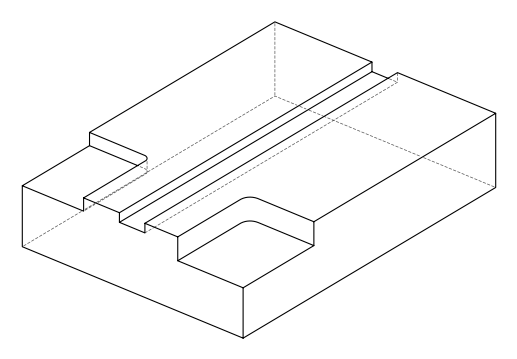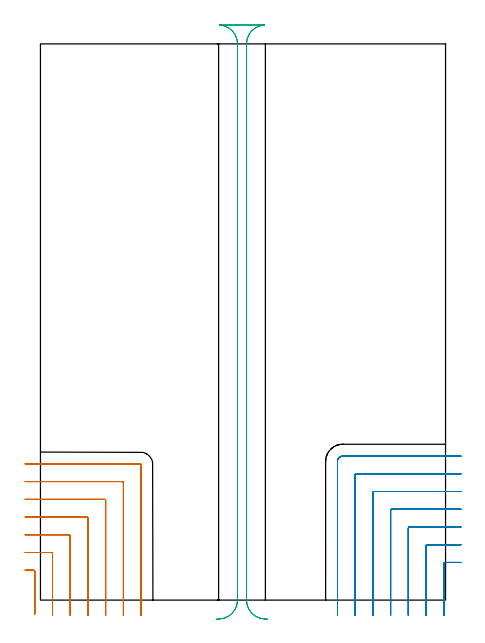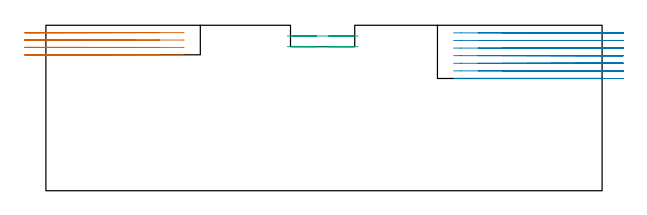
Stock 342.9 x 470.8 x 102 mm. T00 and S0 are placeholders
(PLAN: 3 operations, 1 tool changes, 28.7 min)
(1 MILL_CORNER_NOTCH_RECTANGULAR | CORNER_NOTCH_RECTANGULAR | UGT0201_094 | Follow Part, ap 5, ae 75% | 8.34 min | 216636 mm3)
(2 MILL_CORNER_NOTCH_RECTANGULAR_1 | CORNER_NOTCH_RECTANGULAR_1 | UGT0201_094 | Follow Part, ap 5, ae 75% | 15.98 min | 437651 mm3)
(3 MILL_RECTANGULAR_SLOT | SLOT_RECTANGULAR | UGT0201_004 | Follow Part, ap 8, ae 75% | 4.36 min | 246128 mm3)
(TOOL UGT0201_094 | End mill 20 mm | D20 FL38 Z4)
(TOOL UGT0201_004 | End Mill 32 mm | D32 FL53 Z6)
(OP 1 MILL_CORNER_NOTCH_RECTANGULAR)
G17 G21 G94 G90
T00 M6
G54
G17 G0 G90 X-4.8 Y-11.773 S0 M3
G43 Z112. H0
Z97.45
G94 G1 Y-8.773 F250.
Y24.307 F500.
G3 X-5.793 Y25.3 R1.
G1 X-10.
X-13. F250.
G0 Z112.
X10.2 Y-13.
Z97.45
G1 Y-10.
Y39.307 F500.
G3 X9.207 Y40.3 R1.
G1 X-10.
X-13. F250.
G0 Z112.
X25.2 Y-13.
Z97.45
G1 Y-10.
Y54.306 F500.
G3 X24.206 Y55.3 R1.
G1 X-10.
X-13. F250.
G0 Z112.
X40.2 Y-13.
Z97.45
G1 Y-10.
Y69.306 F500.
G3 X39.206 Y70.3 R1.
G1 X-10.
X-13. F250.
G0 Z112.
X55.2 Y-13.
Z97.45
G1 Y-10.
Y84.305 F500.
G3 X54.205 Y85.3 R1.
G1 X-10.
X-13. F250.
G0 Z112.
X70.2 Y-13.
Z97.45
G1 Y-10.
Y99.305 F500.
G3 X69.205 Y100.3 R1.
G1 X-10.
X-13. F250.
G0 Z112.
X85.2 Y-13.
Z97.45
G1 Y-10.
Y114.305 F500.
G3 X84.205 Y115.3 R1.
G1 X-10.
X-13. F250.
G0 Z112.
X-4.8 Y-11.773
Z92.9
G1 Y-8.773
Y24.307 F500.
G3 X-5.793 Y25.3 R1.
G1 X-10.
X-13. F250.
G0 Z112.
X10.2 Y-13.
Z92.9
G1 Y-10.
Y39.307 F500.
G3 X9.207 Y40.3 R1.
G1 X-10.
X-13. F250.
G0 Z112.
X25.2 Y-13.
Z92.9
G1 Y-10.
Y54.306 F500.
G3 X24.206 Y55.3 R1.
G1 X-10.
X-13. F250.
G0 Z112.
X40.2 Y-13.
Z92.9
G1 Y-10.
Y69.306 F500.
G3 X39.206 Y70.3 R1.
G1 X-10.
X-13. F250.
G0 Z112.
X55.2 Y-13.
Z92.9
G1 Y-10.
Y84.305 F500.
G3 X54.205 Y85.3 R1.
G1 X-10.
X-13. F250.
G0 Z112.
X70.2 Y-13.
Z92.9
G1 Y-10.
Y99.305 F500.
G3 X69.205 Y100.3 R1.
G1 X-10.
X-13. F250.
G0 Z112.
X85.2 Y-13.
Z92.9
G1 Y-10.
Y114.305 F500.
G3 X84.205 Y115.3 R1.
G1 X-10.
X-13. F250.
G0 Z112.
X-4.8 Y-11.773
Z88.35
G1 Y-8.773
Y24.307 F500.
G3 X-5.793 Y25.3 R1.
G1 X-10.
X-13. F250.
G0 Z112.
X10.2 Y-13.
Z88.35
G1 Y-10.
Y39.307 F500.
G3 X9.207 Y40.3 R1.
G1 X-10.
X-13. F250.
G0 Z112.
X25.2 Y-13.
Z88.35
G1 Y-10.
Y54.306 F500.
G3 X24.206 Y55.3 R1.
G1 X-10.
X-13. F250.
G0 Z112.
X40.2 Y-13.
Z88.35
G1 Y-10.
Y69.306 F500.
G3 X39.206 Y70.3 R1.
G1 X-10.
X-13. F250.
G0 Z112.
X55.2 Y-13.
Z88.35
G1 Y-10.
Y84.305 F500.
G3 X54.205 Y85.3 R1.
G1 X-10.
X-13. F250.
G0 Z112.
X70.2 Y-13.
Z88.35
G1 Y-10.
Y99.305 F500.
G3 X69.205 Y100.3 R1.
G1 X-10.
X-13. F250.
G0 Z112.
X85.2 Y-13.
Z88.35
G1 Y-10.
Y114.305 F500.
G3 X84.205 Y115.3 R1.
G1 X-10.
X-13. F250.
G0 Z112.
X-4.8 Y-11.773
Z83.8
G1 Y-8.773
Y24.307 F500.
G3 X-5.793 Y25.3 R1.
G1 X-10.
X-13. F250.
G0 Z112.
X10.2 Y-13.
Z83.8
G1 Y-10.
Y39.307 F500.
G3 X9.207 Y40.3 R1.
G1 X-10.
X-13. F250.
G0 Z112.
X25.2 Y-13.
Z83.8
G1 Y-10.
Y54.306 F500.
G3 X24.206 Y55.3 R1.
G1 X-10.
X-13. F250.
G0 Z112.
X40.2 Y-13.
Z83.8
G1 Y-10.
Y69.306 F500.
G3 X39.206 Y70.3 R1.
G1 X-10.
X-13. F250.
G0 Z112.
X55.2 Y-13.
Z83.8
G1 Y-10.
Y84.305 F500.
G3 X54.205 Y85.3 R1.
G1 X-10.
X-13. F250.
G0 Z112.
X70.2 Y-13.
Z83.8
G1 Y-10.
Y99.305 F500.
G3 X69.205 Y100.3 R1.
G1 X-10.
X-13. F250.
G0 Z112.
X85.2 Y-13.
Z83.8
G1 Y-10.
Y114.305 F500.
G3 X84.205 Y115.3 R1.
G1 X-10.
X-13. F250.
G0 Z112.
M5
M2
(OP 2 MILL_CORNER_NOTCH_RECTANGULAR_1)
G17 G21 G94 G90
T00 M6
G54
G17 G0 G90 X355.9 Y31.9 S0 M3
G43 Z112. H0
Z97.314
G94 G1 X352.9 F250.
X342.393 F500.
G3 X341.4 Y30.907 R1.
G1 Y-10.
Y-13. F250.
G0 Z112.
X355.9 Y46.9
Z97.314
G1 X352.9
X327.393 F500.
G3 X326.4 Y45.907 R1.
G1 Y-10.
Y-13. F250.
G0 Z112.
X355.9 Y61.9
Z97.314
G1 X352.9
X312.394 F500.
G3 X311.4 Y60.906 R1.
G1 Y-10.
Y-13. F250.
G0 Z112.
X355.9 Y76.9
Z97.314
G1 X352.9
X297.394 F500.
G3 X296.4 Y75.906 R1.
G1 Y-10.
Y-13. F250.
G0 Z112.
X355.9 Y91.9
Z97.314
G1 X352.9
X282.394 F500.
G3 X281.4 Y90.905 R1.
G1 Y-10.
Y-13. F250.
G0 Z112.
X355.9 Y106.9
Z97.314
G1 X352.9
X267.395 F500.
G3 X266.4 Y105.905 R1.
G1 Y-10.
Y-13. F250.
G0 Z112.
X355.9 Y121.9
Z97.314
G1 X352.9
X255.9 F500.
G3 X251.4 Y117.4 R4.5
G1 Y-10.
Y-13. F250.
G0 Z112.
X355.9 Y31.9
Z92.629
G1 X352.9
X342.393 F500.
G3 X341.4 Y30.907 R1.
G1 Y-10.
Y-13. F250.
G0 Z112.
X355.9 Y46.9
Z92.629
G1 X352.9
X327.393 F500.
G3 X326.4 Y45.907 R1.
G1 Y-10.
Y-13. F250.
G0 Z112.
X355.9 Y61.9
Z92.629
G1 X352.9
X312.394 F500.
G3 X311.4 Y60.906 R1.
G1 Y-10.
Y-13. F250.
G0 Z112.
X355.9 Y76.9
Z92.629
G1 X352.9
X297.394 F500.
G3 X296.4 Y75.906 R1.
G1 Y-10.
Y-13. F250.
G0 Z112.
X355.9 Y91.9
Z92.629
G1 X352.9
X282.394 F500.
G3 X281.4 Y90.905 R1.
G1 Y-10.
Y-13. F250.
G0 Z112.
X355.9 Y106.9
Z92.629
G1 X352.9
X267.395 F500.
G3 X266.4 Y105.905 R1.
G1 Y-10.
Y-13. F250.
G0 Z112.
X355.9 Y121.9
Z92.629
G1 X352.9
X255.9 F500.
G3 X251.4 Y117.4 R4.5
G1 Y-10.
Y-13. F250.
G0 Z112.
X355.9 Y31.9
Z87.943
G1 X352.9
X342.393 F500.
G3 X341.4 Y30.907 R1.
G1 Y-10.
Y-13. F250.
G0 Z112.
X355.9 Y46.9
Z87.943
G1 X352.9
X327.393 F500.
G3 X326.4 Y45.907 R1.
G1 Y-10.
Y-13. F250.
G0 Z112.
X355.9 Y61.9
Z87.943
G1 X352.9
X312.394 F500.
G3 X311.4 Y60.906 R1.
G1 Y-10.
Y-13. F250.
G0 Z112.
X355.9 Y76.9
Z87.943
G1 X352.9
X297.394 F500.
G3 X296.4 Y75.906 R1.
G1 Y-10.
Y-13. F250.
G0 Z112.
X355.9 Y91.9
Z87.943
G1 X352.9
X282.394 F500.
G3 X281.4 Y90.905 R1.
G1 Y-10.
Y-13. F250.
G0 Z112.
X355.9 Y106.9
Z87.943
G1 X352.9
X267.395 F500.
G3 X266.4 Y105.905 R1.
G1 Y-10.
Y-13. F250.
G0 Z112.
X355.9 Y121.9
Z87.943
G1 X352.9
X255.9 F500.
G3 X251.4 Y117.4 R4.5
G1 Y-10.
Y-13. F250.
G0 Z112.
X355.9 Y31.9
Z83.257
G1 X352.9
X342.393 F500.
G3 X341.4 Y30.907 R1.
G1 Y-10.
Y-13. F250.
G0 Z112.
X355.9 Y46.9
Z83.257
G1 X352.9
X327.393 F500.
G3 X326.4 Y45.907 R1.
G1 Y-10.
Y-13. F250.
G0 Z112.
X355.9 Y61.9
Z83.257
G1 X352.9
X312.394 F500.
G3 X311.4 Y60.906 R1.
G1 Y-10.
Y-13. F250.
G0 Z112.
X355.9 Y76.9
Z83.257
G1 X352.9
X297.394 F500.
G3 X296.4 Y75.906 R1.
G1 Y-10.
Y-13. F250.
G0 Z112.
X355.9 Y91.9
Z83.257
G1 X352.9
X282.395 F500.
G3 X281.4 Y90.905 R1.
G1 Y-10.
Y-13. F250.
G0 Z112.
X355.9 Y106.9
Z83.257
G1 X352.9
X267.395 F500.
G3 X266.4 Y105.905 R1.
G1 Y-10.
Y-13. F250.
G0 Z112.
X355.9 Y121.9
Z83.257
G1 X352.9
X255.9 F500.
G3 X251.4 Y117.4 R4.5
G1 Y-10.
Y-13. F250.
G0 Z112.
X355.9 Y31.9
Z78.571
G1 X352.9
X342.393 F500.
G3 X341.4 Y30.907 R1.
G1 Y-10.
Y-13. F250.
G0 Z112.
X355.9 Y46.9
Z78.571
G1 X352.9
X327.393 F500.
G3 X326.4 Y45.907 R1.
G1 Y-10.
Y-13. F250.
G0 Z112.
X355.9 Y61.9
Z78.571
G1 X352.9
X312.394 F500.
G3 X311.4 Y60.906 R1.
G1 Y-10.
Y-13. F250.
G0 Z112.
X355.9 Y76.9
Z78.571
G1 X352.9
X297.394 F500.
G3 X296.4 Y75.906 R1.
G1 Y-10.
Y-13. F250.
G0 Z112.
X355.9 Y91.9
Z78.571
G1 X352.9
X282.395 F500.
G3 X281.4 Y90.905 R1.
G1 Y-10.
Y-13. F250.
G0 Z112.
X355.9 Y106.9
Z78.571
G1 X352.9
X267.395 F500.
G3 X266.4 Y105.905 R1.
G1 Y-10.
Y-13. F250.
G0 Z112.
X355.9 Y121.9
Z78.571
G1 X352.9
X255.9 F500.
G3 X251.4 Y117.4 R4.5
G1 Y-10.
Y-13. F250.
G0 Z112.
X355.9 Y31.9
Z73.886
G1 X352.9
X342.393 F500.
G3 X341.4 Y30.907 R1.
G1 Y-10.
Y-13. F250.
G0 Z112.
X355.9 Y46.9
Z73.886
G1 X352.9
X327.393 F500.
G3 X326.4 Y45.907 R1.
G1 Y-10.
Y-13. F250.
G0 Z112.
X355.9 Y61.9
Z73.886
G1 X352.9
X312.394 F500.
G3 X311.4 Y60.906 R1.
G1 Y-10.
Y-13. F250.
G0 Z112.
X355.9 Y76.9
Z73.886
G1 X352.9
X297.394 F500.
G3 X296.4 Y75.906 R1.
G1 Y-10.
Y-13. F250.
G0 Z112.
X355.9 Y91.9
Z73.886
G1 X352.9
X282.395 F500.
G3 X281.4 Y90.905 R1.
G1 Y-10.
Y-13. F250.
G0 Z112.
X355.9 Y106.9
Z73.886
G1 X352.9
X267.395 F500.
G3 X266.4 Y105.905 R1.
G1 Y-10.
Y-13. F250.
G0 Z112.
X355.9 Y121.9
Z73.886
G1 X352.9
X255.9 F500.
G3 X251.4 Y117.4 R4.5
G1 Y-10.
Y-13. F250.
G0 Z112.
X355.9 Y31.9
Z69.2
G1 X352.9
X342.393 F500.
G3 X341.4 Y30.907 R1.
G1 Y-10.
Y-13. F250.
G0 Z112.
X355.9 Y46.9
Z69.2
G1 X352.9
X327.393 F500.
G3 X326.4 Y45.907 R1.
G1 Y-10.
Y-13. F250.
G0 Z112.
X355.9 Y61.9
Z69.2
G1 X352.9
X312.394 F500.
G3 X311.4 Y60.906 R1.
G1 Y-10.
Y-13. F250.
G0 Z112.
X355.9 Y76.9
Z69.2
G1 X352.9
X297.394 F500.
G3 X296.4 Y75.906 R1.
G1 Y-10.
Y-13. F250.
G0 Z112.
X355.9 Y91.9
Z69.2
G1 X352.9
X282.395 F500.
G3 X281.4 Y90.905 R1.
G1 Y-10.
Y-13. F250.
G0 Z112.
X355.9 Y106.9
Z69.2
G1 X352.9
X267.395 F500.
G3 X266.4 Y105.905 R1.
G1 Y-10.
Y-13. F250.
G0 Z112.
X355.9 Y121.9
Z69.2
G1 X352.9
X255.9 F500.
G3 X251.4 Y117.4 R4.5
G1 Y-10.
Y-13. F250.
G0 Z112.
M5
M2
(OP 3 MILL_RECTANGULAR_SLOT)
G17 G21 G94 G90
T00 M6
G54
G17 G0 G90 X192.415 Y-16.154 S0 M3
G43 Z112. H0
Z95.4
G94 G1 X189.421 Y-15.97 F250.
G2 X174.4 Y0. R16. F500.
G1 Y470.8
G2 X189.42 Y486.77 R16.
G1 Y486.8
X151.78
Y486.77
G2 X166.8 Y470.8 R16.
G1 Y0.
G2 X151.779 Y-15.97 R16.
G1 X148.785 Y-16.154 F250.
G0 X192.415 Z88.8
G1 X189.421 Y-15.97
G2 X174.4 Y0. R16. F500.
G1 Y470.8
G2 X189.42 Y486.77 R16.
G1 Y486.8
X151.78
Y486.77
G2 X166.8 Y470.8 R16.
G1 Y0.
G2 X151.779 Y-15.97 R16.
G1 X148.785 Y-16.154 F250.
G0 Z112.
M5
M2
